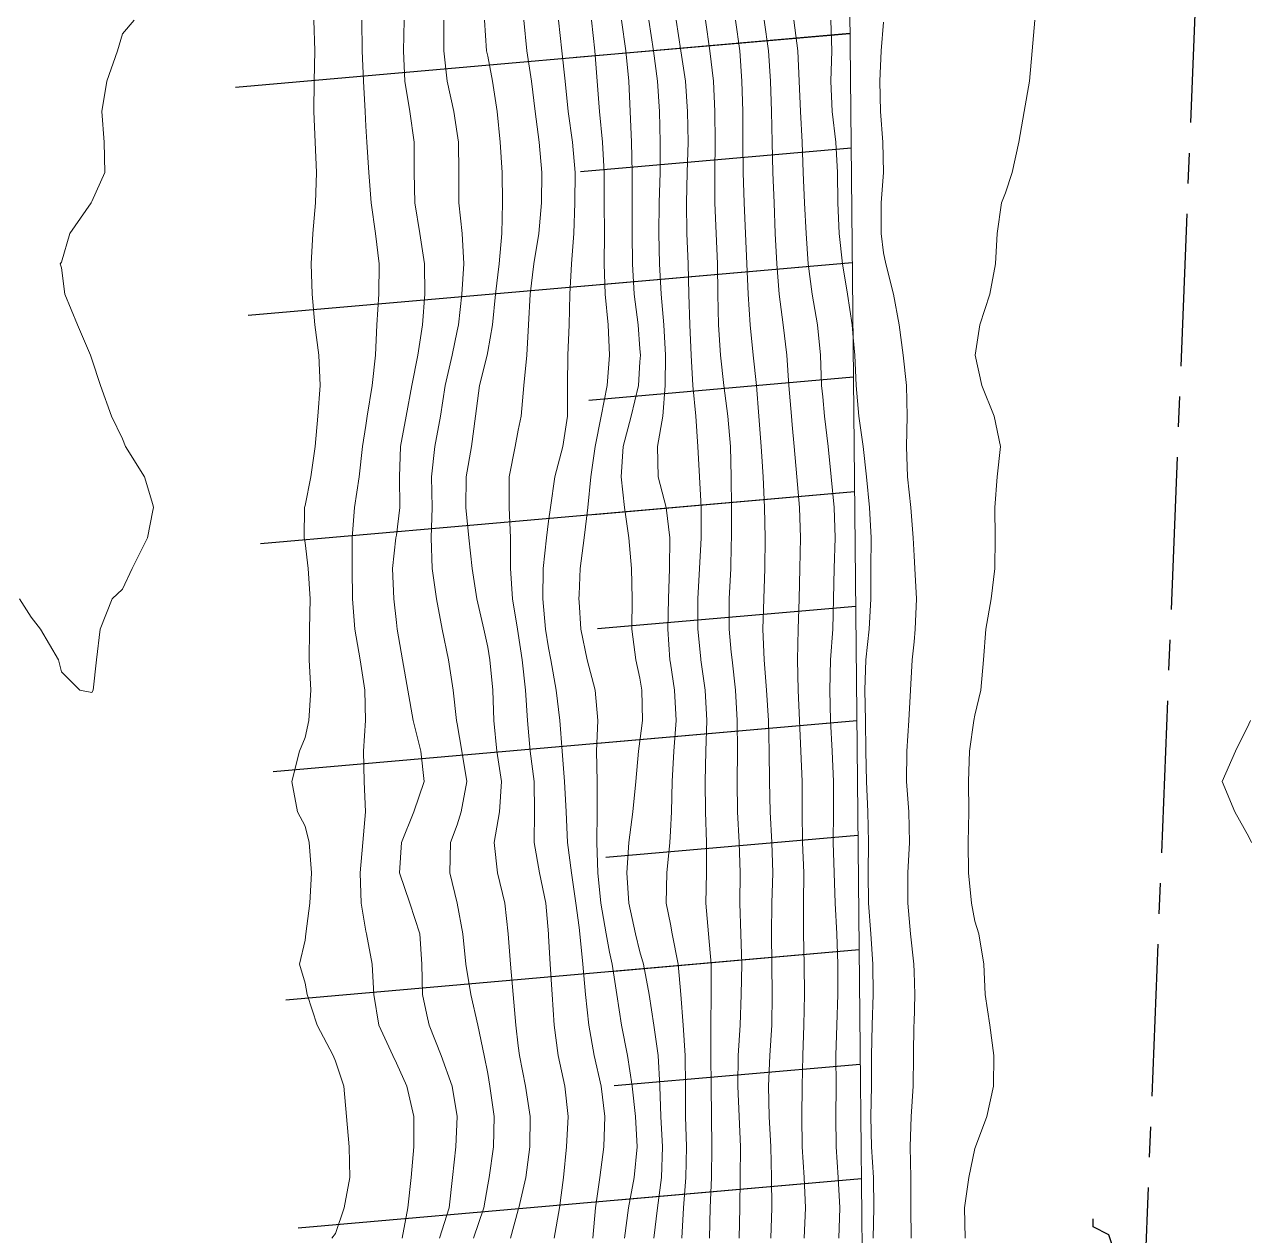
# Model space of a CAD drawing. Header units: centimetres. Extents: x 0 to 642158, y -847 to 649707.
# Drawn here: x 617117.14 to 617137.26, y 621297.3 to 621317.18 of the extents above; entities that cross this region are included whole.
import ezdxf

# ---------------------------------------------------------------- set-up
doc = ezdxf.new("R2010")
doc.units = ezdxf.units.CM
doc.header["$MEASUREMENT"] = 0
doc.linetypes.add('CENTERX2', pattern=[4, 2.5, -0.5, 0.5, -0.5])
doc.layers.add('MEV_schema paysager_Ha', color=7, linetype='Continuous', lineweight=25, transparency=0.13)
for name, color, linetype, lineweight in [('MEV_schema paysager_V', 7, 'Continuous', 20), ('MEV_vegetal_V', 7, 'Continuous', 25), ('WAL_topographie 0.5', 253, 'Continuous', 20)]:
    doc.layers.add(name, color=color, linetype=linetype, lineweight=lineweight)
doc.layers.add('SPW_parcellaire cadastral', color=7, linetype='CENTERX2', lineweight=25, true_color=0xff0542)
picture_1 = doc.add_image_def('image2.png', size_in_pixel=(6614, 11023))

# ---------------------------------------------------------------- blocks, each defined once
blk = doc.blocks.new('legende vegetal')
at = {"layer": 'MEV_vegetal_V'}
blk.add_lwpolyline([(617135.111, 621291.14), (617135.241, 621291.14), (617135.241, 621295.166), (617135.111, 621295.686), (617134.982, 621296.076), (617134.982, 621296.725), (617134.852, 621297.114), (617134.592, 621297.244), (617134.592, 621297.374)], dxfattribs=at)

msp = doc.modelspace()

# ---------------------------------------------------------------- hatches: boundary and pattern name
at = {"layer": 'MEV_schema paysager_Ha', "transparency": 33554687}
h = msp.add_hatch(dxfattribs=at)
h.set_pattern_fill('ANSI31', color=60, scale=30, angle=320)
h.paths.add_polyline_path([(617169.617, 620973.194), (617165.143, 620997.552), (617163.049, 621011.729), (617162.573, 621023.432), (617161.336, 621028.189), (617160.67, 621031.995), (617159.432, 621036.467), (617156.475, 621053.969), (617156.906, 621060.001), (617157.984, 621066.14), (617158.414, 621069.802), (617158.199, 621075.295), (617157.014, 621080.142), (617155.505, 621084.988), (617154.751, 621088.973), (617151.842, 621094.789), (617149.148, 621099.205), (617146.994, 621101.252), (617145.377, 621102.544), (617143.546, 621103.621), (617141.391, 621107.391), (617140.307, 621121.334), (617138.581, 621134.515), (617137.596, 621148.681), (617137.947, 621158.301), (617138.342, 621166.601), (617137.255, 621176.482), (617136.069, 621187.153), (617134.618, 621206.801), (617133.841, 621215.056), (617132.235, 621238.569), (617131.105, 621276.162), (617130.662, 621320.72), (617129.383, 621365.826), (617128.171, 621391.821), (617126.408, 621441.701), (617124.527, 621449.888), (617124.527, 621453.399), (617124.884, 621455.482), (617126.075, 621456.85), (617127.265, 621458.873), (617127.265, 621461.254), (617125.649, 621473.672), (617125.524, 621482.896), (617125.025, 621497.979), (617124.776, 621519.544), (617124.92, 621540.094), (617125.983, 621565.584), (617126.337, 621580.453), (617126.163, 621598.374), (617127.186, 621608.874), (617130.532, 621615.192), (617131.834, 621617.887), (617134.298, 621627.22), (617135.042, 621631.96), (617135.135, 621640.047), (617136.158, 621649.713), (617136.911, 621670.5), (617129.26, 621649.205), (617124.61, 621628.36), (617120.259, 621606.016), (617117.259, 621583.371), (617115.237, 621541.083), (617114.562, 621520.401), (617115.536, 621487.717), (617112.094, 621474.528), (617111.291, 621462.83), (617115.078, 621434.173), (617114.685, 621412.686), (617116.517, 621383.817), (617118.213, 621359.713), (617121.633, 621297.519), (617122.293, 621280.379), (617124.809, 621252.783), (617126.661, 621222.595), (617125.403, 621211.007), (617126.795, 621190.875), (617128.52, 621169.158), (617130.485, 621161.793), (617131.444, 621155.186), (617130.649, 621150.827), (617132.125, 621142.753), (617132.79, 621125.456), (617134.954, 621111.319), (617137.702, 621098.468), (617139.749, 621087.381), (617141.795, 621083.246), (617143.417, 621082.42), (617144.557, 621081.575), (617145.493, 621080.194), (617145.463, 621077.083), (617144.023, 621074.463), (617144.278, 621071.03), (617145.295, 621066.579), (617147.455, 621053.531), (617147.76, 621048.137), (617148.575, 621044.067), (617151.222, 621037.452), (617151.12, 621031.956), (617151.633, 621023.148), (617154.427, 621011.658), (617158.897, 620988.919), (617162.537, 620970.568), (617168.729, 620939.186), (617182.921, 620879.156), (617188.263, 620855.446), (617193.71, 620854.003), (617187.498, 620892.108), (617176.811, 620939.879)])
h = msp.add_hatch(dxfattribs=at)
h.set_pattern_fill('ANSI31', color=60, scale=15, angle=320)
h.paths.add_polyline_path([(617169.617, 620973.194), (617165.143, 620997.552), (617163.049, 621011.729), (617162.573, 621023.432), (617161.336, 621028.189), (617160.67, 621031.995), (617159.432, 621036.467), (617156.475, 621053.969), (617156.906, 621060.001), (617157.984, 621066.14), (617158.414, 621069.802), (617158.199, 621075.295), (617157.014, 621080.142), (617155.505, 621084.988), (617154.751, 621088.973), (617151.842, 621094.789), (617149.148, 621099.205), (617146.994, 621101.252), (617145.377, 621102.544), (617143.546, 621103.621), (617141.391, 621107.391), (617140.307, 621121.334), (617138.581, 621134.515), (617137.596, 621148.681), (617137.947, 621158.301), (617138.342, 621166.601), (617137.255, 621176.482), (617136.069, 621187.153), (617134.618, 621206.801), (617133.841, 621215.056), (617132.235, 621238.569), (617131.105, 621276.162), (617130.662, 621320.72), (617129.383, 621365.826), (617128.171, 621391.821), (617126.408, 621441.701), (617124.527, 621449.888), (617124.527, 621453.399), (617124.884, 621455.482), (617126.075, 621456.85), (617127.265, 621458.873), (617127.265, 621461.254), (617125.649, 621473.672), (617125.524, 621482.896), (617125.025, 621497.979), (617124.776, 621519.544), (617124.92, 621540.094), (617125.983, 621565.584), (617126.337, 621580.453), (617126.163, 621598.374), (617127.186, 621608.874), (617130.532, 621615.192), (617131.834, 621617.887), (617134.298, 621627.22), (617135.042, 621631.96), (617135.135, 621640.047), (617136.158, 621649.713), (617136.911, 621670.5), (617132.957, 621648.368), (617129.989, 621627.895), (617123.162, 621605.493), (617122.123, 621583.834), (617121.418, 621540.656), (617120.578, 621519.454), (617120.8, 621487.646), (617120.576, 621474.663), (617119.681, 621463.134), (617121.439, 621434.424), (617121.208, 621413.2), (617123.756, 621383.971), (617124.633, 621359.105), (617126.907, 621297.599), (617127.217, 621280.099), (617128.476, 621252.652), (617130.286, 621222.294), (617130.788, 621212.114), (617133.595, 621189.8), (617133.864, 621168.997), (617134.545, 621163.04), (617136.407, 621155.367), (617136.033, 621153.22), (617137.061, 621150.231), (617136.705, 621143.134), (617138.509, 621125.82), (617138.985, 621114.157), (617141.16, 621102.299), (617147.01, 621090.064), (617151.616, 621087.22), (617153.107, 621084.646), (617154.311, 621082.965), (617155.38, 621081.272), (617156.272, 621077.352), (617156.539, 621073.164), (617152.956, 621057.576), (617153.92, 621035.982), (617159.694, 621019.068), (617160.419, 620997.657), (617177.679, 620920.157), (617193.56, 620854.923), (617187.498, 620892.108)])

# ---------------------------------------------------------------- linework, layer by layer
at = {"layer": 'MEV_schema paysager_V', "color": 7, "true_color": 0xffffff}
msp.add_lwpolyline([(617133.841, 621215.056), (617132.235, 621238.569), (617131.105, 621276.162), (617130.662, 621320.72), (617129.383, 621365.826), (617128.171, 621391.821), (617126.408, 621441.701), (617124.527, 621449.888), (617124.527, 621453.399), (617124.884, 621455.482), (617126.075, 621456.85), (617127.265, 621458.873), (617127.265, 621461.254), (617125.649, 621473.672)], dxfattribs=at)
at = {"layer": 'SPW_parcellaire cadastral'}
msp.add_lwpolyline([(617201.035, 621235.28), (617133.725, 621215.689), (617131.404, 621239.475), (617134.863, 621279.597), (617137.651, 621349.657), (617132.11, 621409.755), (617135.38, 621410.293), (617136.513, 621406.936), (617140.785, 621394.676), (617159.465, 621344.465), (617169.362, 621317.866), (617174.805, 621303.598), (617201.035, 621235.28)], dxfattribs=at)
at = {"layer": 'WAL_topographie 0.5'}
for points in [[(617117.062, 621307.75), (617117.25, 621307.45), (617117.404, 621307.25), (617117.7, 621306.75), (617117.75, 621306.55), (617118.05, 621306.25), (617118.25, 621306.21), (617118.272, 621306.25), (617118.323, 621306.75), (617118.383, 621307.25), (617118.581, 621307.75), (617118.75, 621307.909), (617118.91, 621308.25), (617119.16, 621308.75), (617119.25, 621309.2), (617119.261, 621309.25), (617119.25, 621309.3), (617119.115, 621309.75), (617118.799, 621310.25), (617118.75, 621310.375), (617118.571, 621310.75), (617118.39, 621311.25), (617118.25, 621311.687), (617118.228, 621311.75), (617118.011, 621312.25), (617117.806, 621312.75), (617117.75, 621313.183), (617117.728, 621313.25), (617117.75, 621313.279), (617117.887, 621313.75), (617118.239, 621314.25), (617118.25, 621314.274), (617118.46, 621314.75), (617118.452, 621315.25), (617118.411, 621315.75), (617118.492, 621316.25), (617118.669, 621316.75), (617118.75, 621317.028), (617118.945, 621317.25)], [(617122.188, 621297.25), (617122.25, 621297.327), (617122.39, 621297.75), (617122.484, 621298.25), (617122.476, 621298.75), (617122.433, 621299.25), (617122.385, 621299.75), (617122.25, 621300.16), (617122.209, 621300.25), (617121.949, 621300.75), (617121.782, 621301.25), (617121.75, 621301.436), (617121.656, 621301.75), (617121.75, 621302.147), (617121.761, 621302.25), (617121.827, 621302.75), (617121.858, 621303.25), (617121.818, 621303.75), (617121.75, 621304.016), (617121.623, 621304.25), (617121.53, 621304.75), (617121.66, 621305.25), (617121.75, 621305.47), (617121.813, 621305.75), (617121.844, 621306.25), (617121.815, 621306.75), (617121.822, 621307.25), (617121.831, 621307.75), (617121.802, 621308.25), (617121.75, 621308.671), (617121.735, 621308.75), (617121.742, 621309.25), (617121.75, 621309.282), (617121.842, 621309.75), (617121.916, 621310.25), (617121.961, 621310.75), (617121.999, 621311.25), (617121.974, 621311.75), (617121.912, 621312.25), (617121.864, 621312.75), (617121.851, 621313.25), (617121.879, 621313.75), (617121.923, 621314.25), (617121.939, 621314.75), (617121.917, 621315.25), (617121.893, 621315.75), (617121.901, 621316.25), (617121.912, 621316.75), (617121.894, 621317.25)], [(617123.344, 621297.25), (617123.439, 621297.75), (617123.492, 621298.25), (617123.537, 621298.75), (617123.538, 621299.25), (617123.42, 621299.75), (617123.25, 621300.126), (617123.189, 621300.25), (617122.964, 621300.75), (617122.878, 621301.25), (617122.85, 621301.75), (617122.759, 621302.25), (617122.75, 621302.292), (617122.673, 621302.75), (617122.656, 621303.25), (617122.698, 621303.75), (617122.742, 621304.25), (617122.718, 621304.75), (617122.71, 621305.25), (617122.744, 621305.75), (617122.732, 621306.25), (617122.653, 621306.75), (617122.568, 621307.25), (617122.529, 621307.75), (617122.524, 621308.25), (617122.521, 621308.75), (617122.56, 621309.25), (617122.637, 621309.75), (617122.694, 621310.25), (617122.75, 621310.598), (617122.772, 621310.75), (617122.854, 621311.25), (617122.904, 621311.75), (617122.93, 621312.25), (617122.959, 621312.75), (617122.965, 621313.25), (617122.904, 621313.75), (617122.837, 621314.25), (617122.798, 621314.75), (617122.763, 621315.25), (617122.75, 621315.51), (617122.738, 621315.75), (617122.712, 621316.25), (617122.688, 621316.75), (617122.68, 621317.25)], [(617123.956, 621297.25), (617124.117, 621297.75), (617124.171, 621298.25), (617124.225, 621298.75), (617124.25, 621299.25), (617124.163, 621299.75), (617123.987, 621300.25), (617123.79, 621300.75), (617123.75, 621300.92), (617123.679, 621301.25), (617123.668, 621301.75), (617123.637, 621302.25), (617123.469, 621302.75), (617123.301, 621303.25), (617123.331, 621303.75), (617123.534, 621304.25), (617123.704, 621304.75), (617123.649, 621305.25), (617123.527, 621305.75), (617123.438, 621306.25), (617123.351, 621306.75), (617123.263, 621307.25), (617123.25, 621307.358), (617123.205, 621307.75), (617123.187, 621308.25), (617123.243, 621308.75), (617123.25, 621308.793), (617123.306, 621309.25), (617123.3, 621309.75), (617123.318, 621310.25), (617123.409, 621310.75), (617123.505, 621311.25), (617123.602, 621311.75), (617123.676, 621312.25), (617123.715, 621312.75), (617123.713, 621313.25), (617123.634, 621313.75), (617123.553, 621314.25), (617123.543, 621314.75), (617123.539, 621315.25), (617123.468, 621315.75), (617123.39, 621316.25), (617123.366, 621316.75), (617123.377, 621317.25)], [(617124.518, 621297.25), (617124.686, 621297.75), (617124.75, 621298.128), (617124.772, 621298.25), (617124.843, 621298.75), (617124.853, 621299.25), (617124.786, 621299.75), (617124.75, 621299.953), (617124.69, 621300.25), (617124.586, 621300.75), (617124.471, 621301.25), (617124.388, 621301.75), (617124.341, 621302.25), (617124.25, 621302.75), (617124.25, 621302.75), (617124.128, 621303.25), (617124.139, 621303.75), (617124.25, 621304.036), (617124.316, 621304.25), (617124.405, 621304.75), (617124.327, 621305.25), (617124.25, 621305.696), (617124.239, 621305.75), (617124.184, 621306.25), (617124.103, 621306.75), (617123.999, 621307.25), (617123.911, 621307.75), (617123.838, 621308.25), (617123.819, 621308.75), (617123.835, 621309.25), (617123.827, 621309.75), (617123.881, 621310.25), (617123.973, 621310.75), (617124.051, 621311.25), (617124.168, 621311.75), (617124.25, 621312.151), (617124.271, 621312.25), (617124.326, 621312.75), (617124.357, 621313.25), (617124.33, 621313.75), (617124.275, 621314.25), (617124.273, 621314.75), (617124.27, 621315.25), (617124.25, 621315.39), (617124.195, 621315.75), (617124.084, 621316.25), (617124.031, 621316.75), (617124.031, 621317.25)], [(617125.125, 621297.25), (617125.25, 621297.715), (617125.26, 621297.75), (617125.378, 621298.25), (617125.442, 621298.75), (617125.445, 621299.25), (617125.369, 621299.75), (617125.271, 621300.25), (617125.25, 621300.412), (617125.21, 621300.75), (617125.17, 621301.25), (617125.123, 621301.75), (617125.085, 621302.25), (617125.033, 621302.75), (617124.91, 621303.25), (617124.857, 621303.75), (617124.944, 621304.25), (617124.978, 621304.75), (617124.901, 621305.25), (617124.85, 621305.75), (617124.836, 621306.25), (617124.785, 621306.75), (617124.75, 621306.955), (617124.687, 621307.25), (617124.572, 621307.75), (617124.495, 621308.25), (617124.439, 621308.75), (617124.388, 621309.25), (617124.393, 621309.75), (617124.483, 621310.25), (617124.547, 621310.75), (617124.614, 621311.25), (617124.739, 621311.75), (617124.75, 621311.81), (617124.83, 621312.25), (617124.877, 621312.75), (617124.935, 621313.25), (617124.983, 621313.75), (617124.994, 621314.25), (617124.984, 621314.75), (617124.955, 621315.25), (617124.907, 621315.75), (617124.828, 621316.25), (617124.75, 621316.661), (617124.732, 621316.75), (617124.697, 621317.25)], [(617125.839, 621297.25), (617125.927, 621297.75), (617125.994, 621298.25), (617126.044, 621298.75), (617126.073, 621299.25), (617126.017, 621299.75), (617125.906, 621300.25), (617125.841, 621300.75), (617125.81, 621301.25), (617125.777, 621301.75), (617125.75, 621302.215), (617125.748, 621302.25), (617125.705, 621302.75), (617125.6, 621303.25), (617125.51, 621303.75), (617125.519, 621304.25), (617125.511, 621304.75), (617125.449, 621305.25), (617125.401, 621305.75), (617125.369, 621306.25), (617125.317, 621306.75), (617125.25, 621307.179), (617125.237, 621307.25), (617125.155, 621307.75), (617125.122, 621308.25), (617125.121, 621308.75), (617125.101, 621309.25), (617125.104, 621309.75), (617125.2, 621310.25), (617125.25, 621310.521), (617125.297, 621310.75), (617125.341, 621311.25), (617125.391, 621311.75), (617125.421, 621312.25), (617125.444, 621312.75), (617125.509, 621313.25), (617125.588, 621313.75), (617125.631, 621314.25), (617125.639, 621314.75), (617125.593, 621315.25), (617125.527, 621315.75), (617125.469, 621316.25), (617125.393, 621316.75), (617125.344, 621317.25)], [(617126.477, 621297.25), (617126.52, 621297.75), (617126.589, 621298.25), (617126.657, 621298.75), (617126.675, 621299.25), (617126.612, 621299.75), (617126.5, 621300.25), (617126.41, 621300.75), (617126.356, 621301.25), (617126.312, 621301.75), (617126.262, 621302.25), (617126.25, 621302.354), (617126.199, 621302.75), (617126.127, 621303.25), (617126.06, 621303.75), (617126.037, 621304.25), (617126.012, 621304.75), (617125.97, 621305.25), (617125.933, 621305.75), (617125.873, 621306.25), (617125.786, 621306.75), (617125.75, 621306.942), (617125.701, 621307.25), (617125.654, 621307.75), (617125.659, 621308.25), (617125.715, 621308.75), (617125.75, 621309.023), (617125.781, 621309.25), (617125.854, 621309.75), (617125.981, 621310.25), (617126.058, 621310.75), (617126.058, 621311.25), (617126.065, 621311.75), (617126.088, 621312.25), (617126.097, 621312.75), (617126.127, 621313.25), (617126.162, 621313.75), (617126.178, 621314.25), (617126.185, 621314.75), (617126.143, 621315.25), (617126.071, 621315.75), (617126.019, 621316.25), (617125.966, 621316.75), (617125.913, 621317.25)], [(617126.998, 621297.25), (617127.061, 621297.75), (617127.154, 621298.25), (617127.202, 621298.75), (617127.176, 621299.25), (617127.123, 621299.75), (617127.045, 621300.25), (617126.948, 621300.75), (617126.869, 621301.25), (617126.793, 621301.75), (617126.75, 621301.946), (617126.694, 621302.25), (617126.609, 621302.75), (617126.558, 621303.25), (617126.539, 621303.75), (617126.548, 621304.25), (617126.545, 621304.75), (617126.538, 621305.25), (617126.56, 621305.75), (617126.513, 621306.25), (617126.38, 621306.75), (617126.281, 621307.25), (617126.25, 621307.702), (617126.248, 621307.75), (617126.25, 621307.821), (617126.269, 621308.25), (617126.332, 621308.75), (617126.393, 621309.25), (617126.445, 621309.75), (617126.514, 621310.25), (617126.615, 621310.75), (617126.709, 621311.25), (617126.747, 621311.75), (617126.73, 621312.25), (617126.679, 621312.75), (617126.664, 621313.25), (617126.666, 621313.75), (617126.663, 621314.25), (617126.661, 621314.75), (617126.634, 621315.25), (617126.585, 621315.75), (617126.549, 621316.25), (617126.51, 621316.75), (617126.452, 621317.25)], [(617127.478, 621297.25), (617127.536, 621297.75), (617127.601, 621298.25), (617127.619, 621298.75), (617127.592, 621299.25), (617127.576, 621299.75), (617127.549, 621300.25), (617127.479, 621300.75), (617127.398, 621301.25), (617127.309, 621301.75), (617127.25, 621301.955), (617127.177, 621302.25), (617127.068, 621302.75), (617127.032, 621303.25), (617127.065, 621303.75), (617127.133, 621304.25), (617127.182, 621304.75), (617127.225, 621305.25), (617127.25, 621305.413), (617127.291, 621305.75), (617127.283, 621306.25), (617127.25, 621306.447), (617127.18, 621306.75), (617127.118, 621307.25), (617127.121, 621307.75), (617127.111, 621308.25), (617127.067, 621308.75), (617126.996, 621309.25), (617126.941, 621309.75), (617126.973, 621310.25), (617127.107, 621310.75), (617127.223, 621311.25), (617127.25, 621311.641), (617127.256, 621311.75), (617127.25, 621311.853), (617127.222, 621312.25), (617127.156, 621312.75), (617127.125, 621313.25), (617127.12, 621313.75), (617127.122, 621314.25), (617127.122, 621314.75), (617127.109, 621315.25), (617127.089, 621315.75), (617127.066, 621316.25), (617127.016, 621316.75), (617126.948, 621317.25)], [(617127.936, 621297.25), (617127.967, 621297.75), (617128.005, 621298.25), (617128.014, 621298.75), (617127.999, 621299.25), (617128, 621299.75), (617127.993, 621300.25), (617127.959, 621300.75), (617127.918, 621301.25), (617127.875, 621301.75), (617127.778, 621302.25), (617127.75, 621302.405), (617127.68, 621302.75), (617127.691, 621303.25), (617127.739, 621303.75), (617127.75, 621303.932), (617127.765, 621304.25), (617127.78, 621304.75), (617127.805, 621305.25), (617127.845, 621305.75), (617127.819, 621306.25), (617127.75, 621306.694), (617127.741, 621306.75), (617127.706, 621307.25), (617127.718, 621307.75), (617127.733, 621308.25), (617127.74, 621308.75), (617127.678, 621309.25), (617127.549, 621309.75), (617127.535, 621310.25), (617127.623, 621310.75), (617127.663, 621311.25), (617127.667, 621311.75), (617127.643, 621312.25), (617127.599, 621312.75), (617127.573, 621313.25), (617127.562, 621313.75), (617127.565, 621314.25), (617127.58, 621314.75), (617127.582, 621315.25), (617127.571, 621315.75), (617127.54, 621316.25), (617127.471, 621316.75), (617127.397, 621317.25)], [(617128.392, 621297.25), (617128.401, 621297.75), (617128.422, 621298.25), (617128.431, 621298.75), (617128.423, 621299.25), (617128.417, 621299.75), (617128.414, 621300.25), (617128.414, 621300.75), (617128.417, 621301.25), (617128.417, 621301.75), (617128.374, 621302.25), (617128.331, 621302.75), (617128.344, 621303.25), (617128.341, 621303.75), (617128.324, 621304.25), (617128.323, 621304.75), (617128.332, 621305.25), (617128.346, 621305.75), (617128.319, 621306.25), (617128.251, 621306.75), (617128.25, 621306.762), (617128.201, 621307.25), (617128.2, 621307.75), (617128.228, 621308.25), (617128.25, 621308.648), (617128.256, 621308.75), (617128.254, 621309.25), (617128.25, 621309.353), (617128.228, 621309.75), (617128.202, 621310.25), (617128.165, 621310.75), (617128.118, 621311.25), (617128.09, 621311.75), (617128.07, 621312.25), (617128.051, 621312.75), (617128.039, 621313.25), (617128.022, 621313.75), (617128.014, 621314.25), (617128.027, 621314.75), (617128.039, 621315.25), (617128.032, 621315.75), (617127.997, 621316.25), (617127.919, 621316.75), (617127.842, 621317.25)], [(617128.879, 621297.25), (617128.887, 621297.75), (617128.895, 621298.25), (617128.899, 621298.75), (617128.881, 621299.25), (617128.857, 621299.75), (617128.863, 621300.25), (617128.894, 621300.75), (617128.914, 621301.25), (617128.92, 621301.75), (617128.904, 621302.25), (617128.892, 621302.75), (617128.896, 621303.25), (617128.88, 621303.75), (617128.853, 621304.25), (617128.847, 621304.75), (617128.854, 621305.25), (617128.847, 621305.75), (617128.816, 621306.25), (617128.762, 621306.75), (617128.75, 621306.875), (617128.713, 621307.25), (617128.713, 621307.75), (617128.74, 621308.25), (617128.75, 621308.631), (617128.753, 621308.75), (617128.753, 621309.25), (617128.75, 621309.75), (617128.75, 621309.75), (617128.738, 621310.25), (617128.692, 621310.75), (617128.627, 621311.25), (617128.574, 621311.75), (617128.541, 621312.25), (617128.529, 621312.75), (617128.524, 621313.25), (617128.502, 621313.75), (617128.48, 621314.25), (617128.477, 621314.75), (617128.483, 621315.25), (617128.481, 621315.75), (617128.458, 621316.25), (617128.399, 621316.75), (617128.327, 621317.25)], [(617129.398, 621297.25), (617129.415, 621297.75), (617129.41, 621298.25), (617129.397, 621298.75), (617129.374, 621299.25), (617129.36, 621299.75), (617129.384, 621300.25), (617129.413, 621300.75), (617129.423, 621301.25), (617129.417, 621301.75), (617129.408, 621302.25), (617129.417, 621302.75), (617129.431, 621303.25), (617129.415, 621303.75), (617129.39, 621304.25), (617129.376, 621304.75), (617129.374, 621305.25), (617129.358, 621305.75), (617129.325, 621306.25), (617129.287, 621306.75), (617129.267, 621307.25), (617129.282, 621307.75), (617129.3, 621308.25), (617129.304, 621308.75), (617129.295, 621309.25), (617129.271, 621309.75), (617129.25, 621310.087), (617129.241, 621310.25), (617129.203, 621310.75), (617129.161, 621311.25), (617129.111, 621311.75), (617129.058, 621312.25), (617129.026, 621312.75), (617129.007, 621313.25), (617128.984, 621313.75), (617128.962, 621314.25), (617128.946, 621314.75), (617128.939, 621315.25), (617128.937, 621315.75), (617128.925, 621316.25), (617128.887, 621316.75), (617128.819, 621317.25)], [(617129.948, 621297.25), (617129.968, 621297.75), (617129.945, 621298.25), (617129.915, 621298.75), (617129.91, 621299.25), (617129.915, 621299.75), (617129.924, 621300.25), (617129.943, 621300.75), (617129.953, 621301.25), (617129.944, 621301.75), (617129.933, 621302.25), (617129.936, 621302.75), (617129.938, 621303.25), (617129.92, 621303.75), (617129.912, 621304.25), (617129.911, 621304.75), (617129.894, 621305.25), (617129.87, 621305.75), (617129.848, 621306.25), (617129.839, 621306.75), (617129.848, 621307.25), (617129.862, 621307.75), (617129.874, 621308.25), (617129.885, 621308.75), (617129.87, 621309.25), (617129.824, 621309.75), (617129.781, 621310.25), (617129.75, 621310.605), (617129.738, 621310.75), (617129.696, 621311.25), (617129.661, 621311.75), (617129.602, 621312.25), (617129.537, 621312.75), (617129.497, 621313.25), (617129.472, 621313.75), (617129.451, 621314.25), (617129.433, 621314.75), (617129.423, 621315.25), (617129.412, 621315.75), (617129.391, 621316.25), (617129.358, 621316.75), (617129.29, 621317.25)], [(617130.513, 621297.25), (617130.532, 621297.75), (617130.507, 621298.25), (617130.469, 621298.75), (617130.466, 621299.25), (617130.471, 621299.75), (617130.468, 621300.25), (617130.483, 621300.75), (617130.5, 621301.25), (617130.498, 621301.75), (617130.481, 621302.25), (617130.457, 621302.75), (617130.439, 621303.25), (617130.423, 621303.75), (617130.426, 621304.25), (617130.428, 621304.75), (617130.405, 621305.25), (617130.38, 621305.75), (617130.367, 621306.25), (617130.381, 621306.75), (617130.415, 621307.25), (617130.43, 621307.75), (617130.439, 621308.25), (617130.457, 621308.75), (617130.439, 621309.25), (617130.389, 621309.75), (617130.338, 621310.25), (617130.281, 621310.75), (617130.25, 621311.067), (617130.233, 621311.25), (617130.213, 621311.75), (617130.166, 621312.25), (617130.078, 621312.75), (617130.014, 621313.25), (617129.979, 621313.75), (617129.952, 621314.25), (617129.931, 621314.75), (617129.915, 621315.25), (617129.888, 621315.75), (617129.863, 621316.25), (617129.844, 621316.75), (617129.779, 621317.25)], [(617131.079, 621297.25), (617131.091, 621297.75), (617131.084, 621298.25), (617131.051, 621298.75), (617131.041, 621299.25), (617131.054, 621299.75), (617131.053, 621300.25), (617131.063, 621300.75), (617131.08, 621301.25), (617131.073, 621301.75), (617131.039, 621302.25), (617131.002, 621302.75), (617130.996, 621303.25), (617131.005, 621303.75), (617130.993, 621304.25), (617130.971, 621304.75), (617130.958, 621305.25), (617130.951, 621305.75), (617130.94, 621306.25), (617130.96, 621306.75), (617131.016, 621307.25), (617131.041, 621307.75), (617131.039, 621308.25), (617131.046, 621308.75), (617131.018, 621309.25), (617130.967, 621309.75), (617130.913, 621310.25), (617130.845, 621310.75), (617130.798, 621311.25), (617130.777, 621311.75), (617130.75, 621312.038), (617130.734, 621312.25), (617130.657, 621312.75), (617130.574, 621313.25), (617130.522, 621313.75), (617130.5, 621314.25), (617130.495, 621314.75), (617130.466, 621315.25), (617130.408, 621315.75), (617130.382, 621316.25), (617130.402, 621316.75), (617130.384, 621317.25)], [(617131.702, 621297.25), (617131.698, 621297.75), (617131.697, 621298.25), (617131.687, 621298.75), (617131.705, 621299.25), (617131.737, 621299.75), (617131.739, 621300.25), (617131.749, 621300.75), (617131.75, 621300.781), (617131.766, 621301.25), (617131.75, 621301.625), (617131.746, 621301.75), (617131.693, 621302.25), (617131.648, 621302.75), (617131.65, 621303.25), (617131.677, 621303.75), (617131.663, 621304.25), (617131.625, 621304.75), (617131.632, 621305.25), (617131.665, 621305.75), (617131.692, 621306.25), (617131.722, 621306.75), (617131.75, 621307.045), (617131.771, 621307.25), (617131.792, 621307.75), (617131.761, 621308.25), (617131.75, 621308.454), (617131.738, 621308.75), (617131.697, 621309.25), (617131.644, 621309.75), (617131.626, 621310.25), (617131.638, 621310.75), (617131.626, 621311.25), (617131.574, 621311.75), (617131.507, 621312.25), (617131.412, 621312.75), (617131.285, 621313.25), (617131.25, 621313.432), (617131.21, 621313.75), (617131.213, 621314.25), (617131.247, 621314.75), (617131.24, 621315.25), (617131.199, 621315.75), (617131.186, 621316.25), (617131.213, 621316.75), (617131.25, 621317.219)], [(617132.589, 621297.25), (617132.581, 621297.75), (617132.651, 621298.25), (617132.75, 621298.725), (617132.761, 621298.75), (617132.945, 621299.25), (617133.058, 621299.75), (617133.062, 621300.25), (617132.993, 621300.75), (617132.921, 621301.25), (617132.896, 621301.75), (617132.815, 621302.25), (617132.75, 621302.456), (617132.696, 621302.75), (617132.644, 621303.25), (617132.641, 621303.75), (617132.649, 621304.25), (617132.644, 621304.75), (617132.659, 621305.25), (617132.735, 621305.75), (617132.75, 621305.84), (617132.85, 621306.25), (617132.889, 621306.75), (617132.927, 621307.25), (617133.015, 621307.75), (617133.077, 621308.25), (617133.084, 621308.75), (617133.077, 621309.25), (617133.117, 621309.75), (617133.17, 621310.25), (617133.067, 621310.75), (617132.862, 621311.25), (617132.753, 621311.75), (617132.833, 621312.25), (617132.993, 621312.75), (617133.089, 621313.25), (617133.117, 621313.75), (617133.189, 621314.25), (617133.25, 621314.417), (617133.362, 621314.75), (617133.471, 621315.25), (617133.558, 621315.75), (617133.646, 621316.25), (617133.689, 621316.75), (617133.732, 621317.25)], [(617137.293, 621303.75), (617137.25, 621303.84), (617137.017, 621304.25), (617136.808, 621304.75), (617137.029, 621305.25), (617137.25, 621305.692), (617137.274, 621305.75)]]:
    msp.add_lwpolyline(points, dxfattribs=at)

# ---------------------------------------------------------------- block references
at = {"layer": 'MEV_vegetal_V'}
msp.add_blockref('legende vegetal', (0.098, 0.193), dxfattribs=at)

# ---------------------------------------------------------------- pictures from other files: only their frames are drawn
image = msp.add_image(picture_1, insert=(616830.845, 620745.783), size_in_units=(429.466, 715.756), dxfattribs=dict(brightness=75))
image.dxf.flags = 7

doc.saveas('drawing.dxf')
